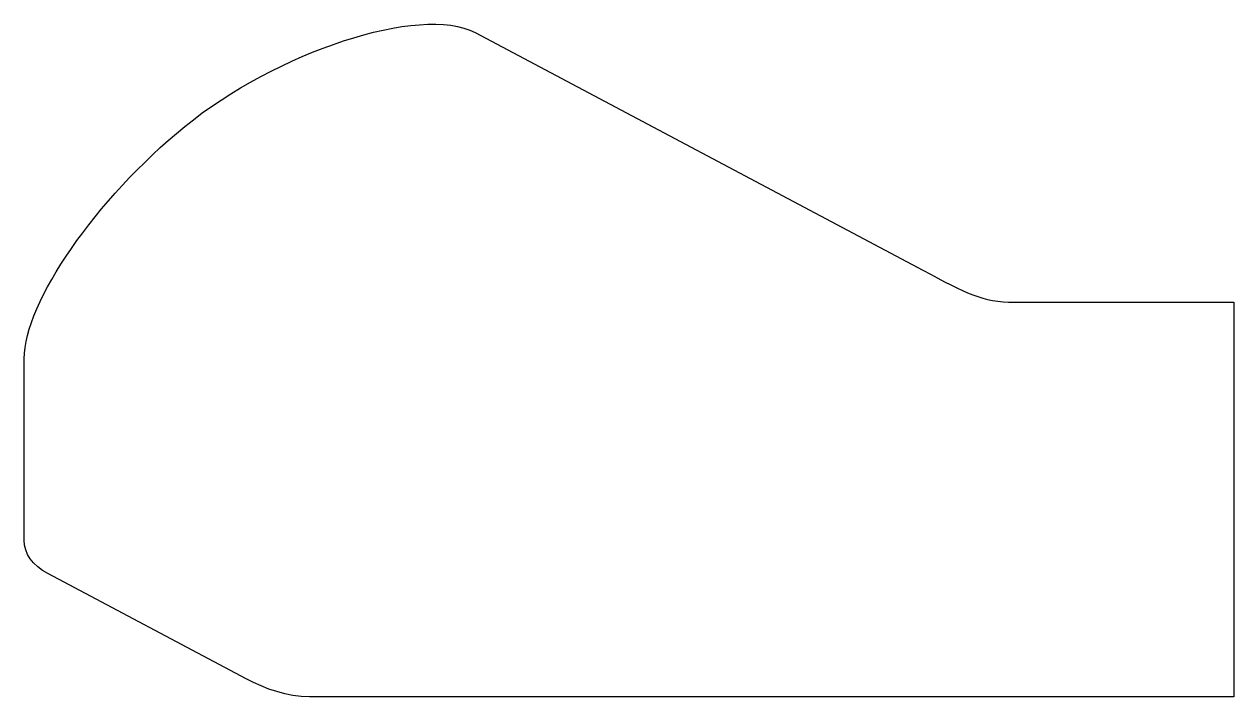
# Model space of a CAD drawing. Extents: x 94.8 to 145.9, y 187.9 to 216.4.
import ezdxf

# ---------------------------------------------------------------- set-up
doc = ezdxf.new("R2010")
doc.units = 0
doc.layers.add('outline-segments', color=7, linetype='CONTINUOUS')

msp = doc.modelspace()

# ---------------------------------------------------------------- linework, layer by layer
at = {"layer": 'outline-segments', "color": 7}
for p, q in [((109.13629, 215.919432), (109.553087, 216.027394)), ((109.553087, 216.027394), (109.961974, 216.121379)), ((109.961974, 216.121379), (110.361829, 216.200997)), ((110.361829, 216.200997), (110.751527, 216.265843)), ((110.751527, 216.265843), (111.12995, 216.315523)), ((111.12995, 216.315523), (111.495975, 216.349638)), ((111.495975, 216.349638), (111.848479, 216.367785)), ((111.848479, 216.367785), (112.186342, 216.369478)), ((112.186342, 216.369478), (112.508442, 216.35452)), ((112.508442, 216.35452), (112.813654, 216.322389)), ((112.813654, 216.322389), (113.10086, 216.272701)), ((113.10086, 216.272701), (113.368935, 216.205058)), ((113.368935, 216.205058), (113.61676, 216.119062)), ((113.61676, 216.119062), (113.843212, 216.014315)), ((113.843212, 216.014315), (132.778308, 205.970072)), ((107.412426, 215.355829), (107.849647, 215.515699)), ((107.849647, 215.515699), (108.283448, 215.663189)), ((108.283448, 215.663189), (108.712703, 215.797899)), ((108.712703, 215.797899), (109.13629, 215.919432)), ((106.091431, 214.805925), (106.532195, 215.000545)), ((106.532195, 215.000545), (106.972899, 215.183978)), ((106.972899, 215.183978), (107.412426, 215.355829)), ((105.21422, 214.384725), (105.651732, 214.60052)), ((105.651732, 214.60052), (106.091431, 214.805925)), ((103.926011, 213.678989), (104.350236, 213.92356)), ((104.350236, 213.92356), (104.780012, 214.158939)), ((104.780012, 214.158939), (105.21422, 214.384725)), ((103.098699, 213.163854), (103.508457, 213.425621)), ((103.508457, 213.425621), (103.926011, 213.678989)), ((102.307057, 212.616724), (102.697859, 212.894089)), ((102.697859, 212.894089), (103.098699, 213.163854)), ((101.927414, 212.332154), (102.307057, 212.616724)), ((101.212125, 211.75121), (101.560054, 212.040779)), ((101.560054, 212.040779), (101.927414, 212.332154)), ((100.529929, 211.15115), (100.868604, 211.454465)), ((100.868604, 211.454465), (101.212125, 211.75121)), ((99.868849, 210.527235), (100.196531, 210.841871)), ((100.196531, 210.841871), (100.529929, 211.15115)), ((99.547316, 210.207853), (99.868849, 210.527235)), ((98.92444, 209.557263), (99.232367, 209.884325)), ((99.232367, 209.884325), (99.547316, 210.207853)), ((98.623967, 209.227269), (98.92444, 209.557263)), ((98.047127, 208.560923), (98.331384, 208.894955)), ((98.331384, 208.894955), (98.623967, 209.227269)), ((97.771633, 208.225784), (98.047127, 208.560923)), ((97.248664, 207.5546), (97.505334, 207.89014)), ((97.505334, 207.89014), (97.771633, 208.225784)), ((97.002064, 207.219771), (97.248664, 207.5546)), ((96.540803, 206.554672), (96.765965, 206.886258)), ((96.765965, 206.886258), (97.002064, 207.219771)), ((96.12503, 205.899697), (96.327011, 206.225615)), ((96.327011, 206.225615), (96.540803, 206.554672)), ((95.935289, 205.577523), (96.12503, 205.899697)), ((132.778308, 205.970072), (133.110749, 205.793666)), ((133.110749, 205.793666), (133.418402, 205.631038)), ((95.59428, 204.946833), (95.758229, 205.259699)), ((95.758229, 205.259699), (95.935289, 205.577523)), ((133.418402, 205.631038), (133.704011, 205.481858)), ((133.704011, 205.481858), (133.970333, 205.345796)), ((133.970333, 205.345796), (134.220111, 205.222521)), ((134.220111, 205.222521), (134.456102, 205.111701)), ((95.443881, 204.639532), (95.59428, 204.946833)), ((134.456102, 205.111701), (134.681047, 205.013008)), ((134.681047, 205.013008), (134.897707, 204.926106)), ((134.897707, 204.926106), (135.10882, 204.850671)), ((135.10882, 204.850671), (135.317145, 204.786364)), ((135.317145, 204.786364), (135.525428, 204.73286)), ((135.525428, 204.73286), (135.736417, 204.689827)), ((135.736417, 204.689827), (135.952868, 204.656931)), ((95.185467, 204.044046), (95.307463, 204.338401)), ((95.307463, 204.338401), (95.443881, 204.639532)), ((135.952868, 204.656931), (136.177525, 204.633845)), ((136.177525, 204.633845), (136.413138, 204.620242)), ((136.413138, 204.620242), (136.662462, 204.615783)), ((136.662462, 204.615783), (145.93964, 204.615783)), ((145.93964, 204.615783), (145.939648, 187.930664)), ((94.986469, 203.4781), (95.078324, 203.75708)), ((95.078324, 203.75708), (95.185467, 204.044046)), ((94.850373, 202.946546), (94.910343, 203.20772)), ((94.910343, 203.20772), (94.986469, 203.4781)), ((94.780667, 202.454235), (94.806999, 202.695182)), ((94.806999, 202.695182), (94.850373, 202.946546)), ((94.771777, 202.224314), (94.780667, 202.454235)), ((94.771777, 194.556195), (94.771777, 202.224314)), ((94.788174, 194.345671), (94.771777, 194.556195)), ((94.836942, 194.142675), (94.788174, 194.345671)), ((94.917486, 193.948201), (94.836942, 194.142675)), ((95.029212, 193.763255), (94.917486, 193.948201)), ((95.17152, 193.588828), (95.029212, 193.763255)), ((95.343805, 193.425926), (95.17152, 193.588828)), ((95.545475, 193.275541), (95.343805, 193.425926)), ((95.77593, 193.138675), (95.545475, 193.275541)), ((104.162939, 188.689732), (95.77593, 193.138675)), ((104.472562, 188.53342), (104.162939, 188.689732)), ((104.791603, 188.389374), (104.472562, 188.53342)), ((105.119015, 188.260232), (104.791603, 188.389374)), ((105.453761, 188.148644), (105.119015, 188.260232)), ((105.794802, 188.057249), (105.453761, 188.148644)), ((106.141091, 187.988695), (105.794802, 188.057249)), ((106.491594, 187.945622), (106.141091, 187.988695)), ((106.845269, 187.930664), (106.491594, 187.945622)), ((145.939648, 187.930664), (106.845269, 187.930664))]:
    msp.add_line(p, q, dxfattribs=at)

doc.saveas('drawing.dxf')
